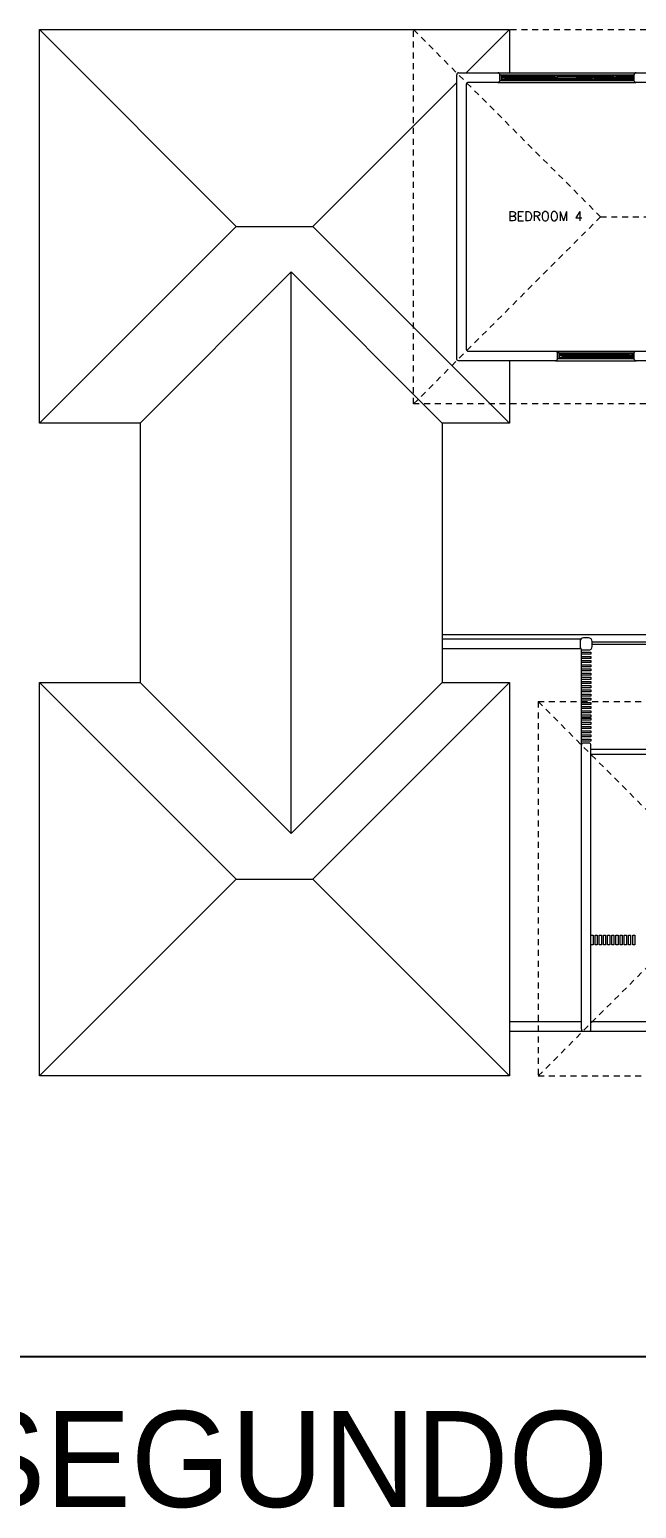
# Model space of a CAD drawing. Header units: metres. Extents: x -232 to 581, y 30 to 789.
# Drawn here: x 209.16 to 221.81, y 716.91 to 747.72 of the extents above; entities that cross this region are included whole.
import ezdxf

# ---------------------------------------------------------------- set-up
doc = ezdxf.new("R2010")
doc.units = ezdxf.units.M
doc.linetypes.add('CONTINU', pattern=[0])
doc.linetypes.add('HIDDEN2', pattern=[0.1875, 0.125, -0.0625])
doc.layers.add('_electricos-Leyenda', color=7, linetype='Continuous')
for name, color, linetype, lineweight in [('A-DOOR', 35, 'Continuous', 5), ('A-WALL', 250, 'Continuous', 20), ('baños', 140, 'Continuous', 0), ('cristales', 131, 'Continuous', 0), ('muros bajitos', 252, 'Continuous', 5), ('textos', 7, 'Continuous', 0)]:
    doc.layers.add(name, color=color, linetype=linetype, lineweight=lineweight)
doc.layers.add('PISO', color=7, linetype='Continuous', lineweight=5, true_color=0xe6e6e6)
doc.layers.add('Techos 1', color=7, linetype='HIDDEN2', lineweight=9, true_color=0x42391a)
doc.styles.get("Standard").update_dxf_attribs({"font": 'arial.ttf'})

# ---------------------------------------------------------------- blocks, each defined once
blk = doc.blocks.new('21.11.2025 LN09 2DO NIVEL')
at = {"layer": 'A-DOOR', "color": 18, "true_color": 0x000000}
for p, q in [((257.589, 160.201), (260.469, 160.201)), ((257.589, 160.001), (260.468, 160.001)), ((257.629, 160.161), (257.663, 160.161)), ((257.629, 160.041), (257.629, 160.161)), ((257.629, 160.041), (257.663, 160.041)), ((257.663, 160.161), (257.663, 160.041)), ((257.663, 160.161), (260.395, 160.161)), ((257.663, 160.155), (260.395, 160.155)), ((257.995, 160.138), (257.663, 160.138)), ((257.995, 160.132), (257.663, 160.132)), ((257.663, 160.067), (260.395, 160.067)), ((257.663, 160.061), (260.395, 160.061)), ((257.663, 160.041), (260.395, 160.041)), ((257.67, 160.102), (257.669, 160.101)), ((257.669, 160.101), (257.669, 160.074)), ((257.669, 160.074), (257.67, 160.072)), ((257.735, 160.102), (257.67, 160.102)), ((257.67, 160.072), (257.751, 160.072)), ((257.737, 160.101), (257.735, 160.102)), ((257.737, 160.083), (257.737, 160.101)), ((257.737, 160.086), (257.742, 160.086)), ((257.737, 160.086), (257.742, 160.086)), ((257.754, 160.083), (257.737, 160.083)), ((257.742, 160.084), (257.748, 160.088)), ((257.742, 160.088), (257.748, 160.084)), ((258.432, 160.103), (257.75, 160.103)), ((257.751, 160.072), (257.753, 160.074)), ((257.751, 160.072), (258.431, 160.072)), ((257.753, 160.074), (257.755, 160.082)), ((257.755, 160.083), (257.754, 160.083)), ((257.755, 160.082), (257.755, 160.083)), ((257.995, 160.149), (257.996, 160.15)), ((257.995, 160.122), (257.995, 160.149)), ((257.996, 160.12), (257.995, 160.122)), ((257.996, 160.15), (258.077, 160.15)), ((258.061, 160.12), (257.996, 160.12)), ((258.063, 160.122), (258.061, 160.12)), ((258.08, 160.139), (258.063, 160.139)), ((258.063, 160.139), (258.063, 160.122)), ((258.063, 160.136), (258.068, 160.136)), ((258.063, 160.136), (258.068, 160.136)), ((258.068, 160.138), (258.074, 160.134)), ((258.068, 160.134), (258.074, 160.138)), ((258.076, 160.119), (258.758, 160.119)), ((258.077, 160.15), (258.079, 160.149)), ((258.757, 160.15), (258.077, 160.15)), ((258.079, 160.149), (258.081, 160.141)), ((258.081, 160.14), (258.08, 160.139)), ((258.081, 160.141), (258.081, 160.14)), ((258.427, 160.082), (258.427, 160.083)), ((258.427, 160.083), (258.427, 160.083)), ((258.427, 160.083), (258.445, 160.083)), ((258.429, 160.074), (258.427, 160.082)), ((258.431, 160.072), (258.429, 160.074)), ((258.511, 160.072), (258.431, 160.072)), ((258.44, 160.084), (258.434, 160.088)), ((258.44, 160.088), (258.434, 160.084)), ((258.445, 160.086), (258.44, 160.086)), ((258.445, 160.086), (258.44, 160.086)), ((258.445, 160.101), (258.446, 160.102)), ((258.445, 160.083), (258.445, 160.101)), ((258.446, 160.102), (258.511, 160.102)), ((258.513, 160.101), (258.511, 160.102)), ((258.513, 160.074), (258.511, 160.072)), ((258.513, 160.101), (258.513, 160.074)), ((259.545, 160.09), (258.513, 160.09)), ((259.545, 160.084), (258.513, 160.084)), ((258.755, 160.149), (258.753, 160.141)), ((258.753, 160.141), (258.753, 160.14)), ((258.753, 160.14), (258.753, 160.139)), ((258.753, 160.139), (258.771, 160.139)), ((258.757, 160.15), (258.755, 160.149)), ((258.837, 160.15), (258.757, 160.15)), ((258.766, 160.138), (258.76, 160.134)), ((258.766, 160.134), (258.76, 160.138)), ((258.771, 160.136), (258.766, 160.136)), ((258.771, 160.136), (258.766, 160.136)), ((258.771, 160.139), (258.771, 160.122)), ((258.771, 160.122), (258.772, 160.12)), ((258.772, 160.12), (258.837, 160.12)), ((258.839, 160.149), (258.837, 160.15)), ((258.837, 160.12), (258.839, 160.122)), ((258.839, 160.122), (258.839, 160.149)), ((258.839, 160.138), (259.219, 160.138)), ((258.839, 160.132), (259.219, 160.132)), ((259.219, 160.149), (259.22, 160.15)), ((259.219, 160.122), (259.219, 160.149)), ((259.22, 160.12), (259.219, 160.122)), ((259.22, 160.15), (259.301, 160.15)), ((259.285, 160.12), (259.22, 160.12)), ((259.287, 160.122), (259.285, 160.12)), ((259.304, 160.139), (259.287, 160.139)), ((259.287, 160.139), (259.287, 160.122)), ((259.287, 160.136), (259.292, 160.136)), ((259.287, 160.136), (259.292, 160.136)), ((259.292, 160.138), (259.298, 160.134)), ((259.292, 160.134), (259.298, 160.138)), ((259.982, 160.119), (259.3, 160.119)), ((259.301, 160.15), (259.303, 160.149)), ((259.301, 160.15), (259.981, 160.15)), ((259.303, 160.149), (259.305, 160.141)), ((259.305, 160.14), (259.304, 160.139)), ((259.305, 160.141), (259.305, 160.14)), ((259.545, 160.101), (259.546, 160.102)), ((259.545, 160.101), (259.545, 160.074)), ((259.545, 160.074), (259.546, 160.072)), ((259.611, 160.102), (259.546, 160.102)), ((259.546, 160.072), (259.627, 160.072)), ((259.613, 160.101), (259.611, 160.102)), ((259.613, 160.083), (259.613, 160.101)), ((259.613, 160.086), (259.618, 160.086)), ((259.613, 160.086), (259.618, 160.086)), ((259.63, 160.083), (259.613, 160.083)), ((259.618, 160.084), (259.624, 160.088)), ((259.618, 160.088), (259.624, 160.084)), ((259.626, 160.103), (260.308, 160.103)), ((259.627, 160.072), (259.629, 160.074)), ((260.307, 160.072), (259.627, 160.072)), ((259.629, 160.074), (259.631, 160.082)), ((259.631, 160.083), (259.63, 160.083)), ((259.631, 160.082), (259.631, 160.083)), ((259.979, 160.149), (259.977, 160.141)), ((259.977, 160.141), (259.977, 160.14)), ((259.977, 160.14), (259.977, 160.139)), ((259.977, 160.139), (259.995, 160.139)), ((259.981, 160.15), (259.979, 160.149)), ((260.061, 160.15), (259.981, 160.15)), ((259.99, 160.138), (259.984, 160.134)), ((259.99, 160.134), (259.984, 160.138)), ((259.995, 160.136), (259.99, 160.136)), ((259.995, 160.136), (259.99, 160.136)), ((259.995, 160.139), (259.995, 160.122)), ((259.995, 160.122), (259.996, 160.12)), ((259.996, 160.12), (260.061, 160.12)), ((260.063, 160.149), (260.061, 160.15)), ((260.061, 160.12), (260.063, 160.122)), ((260.063, 160.122), (260.063, 160.149)), ((260.063, 160.138), (260.395, 160.138)), ((260.063, 160.132), (260.395, 160.132)), ((260.303, 160.082), (260.303, 160.083)), ((260.303, 160.083), (260.303, 160.083)), ((260.303, 160.083), (260.321, 160.083)), ((260.305, 160.074), (260.303, 160.082)), ((260.307, 160.072), (260.305, 160.074)), ((260.387, 160.072), (260.307, 160.072)), ((260.316, 160.084), (260.31, 160.088)), ((260.316, 160.088), (260.31, 160.084)), ((260.321, 160.086), (260.316, 160.086)), ((260.321, 160.086), (260.316, 160.086)), ((260.321, 160.101), (260.322, 160.102)), ((260.321, 160.083), (260.321, 160.101)), ((260.322, 160.102), (260.387, 160.102)), ((260.387, 160.102), (260.389, 160.101)), ((260.389, 160.074), (260.387, 160.072)), ((260.389, 160.101), (260.389, 160.074)), ((260.395, 160.161), (260.429, 160.161)), ((260.395, 160.161), (260.395, 160.041)), ((260.395, 160.041), (260.429, 160.041)), ((260.429, 160.041), (260.429, 160.161)), ((258.789, 154.401), (260.469, 154.401)), ((258.829, 154.241), (258.829, 154.366)), ((258.863, 154.366), (258.829, 154.366)), ((258.863, 154.366), (258.863, 154.246)), ((258.863, 154.366), (260.395, 154.366)), ((260.395, 154.366), (260.395, 154.246)), ((260.395, 154.366), (260.429, 154.366)), ((260.429, 154.241), (260.429, 154.366)), ((258.789, 154.201), (260.469, 154.201)), ((258.829, 154.246), (260.429, 154.246)), ((258.863, 154.354), (260.395, 154.354)), ((259.595, 154.337), (258.863, 154.337)), ((259.595, 154.331), (258.863, 154.331)), ((258.863, 154.266), (260.395, 154.266)), ((258.863, 154.26), (260.395, 154.26)), ((258.87, 154.301), (258.869, 154.299)), ((258.869, 154.299), (258.869, 154.272)), ((258.869, 154.272), (258.87, 154.271)), ((258.935, 154.301), (258.87, 154.301)), ((258.87, 154.271), (258.951, 154.271)), ((258.937, 154.299), (258.935, 154.301)), ((258.937, 154.282), (258.937, 154.299)), ((258.937, 154.285), (258.942, 154.285)), ((258.937, 154.285), (258.942, 154.285)), ((258.954, 154.282), (258.937, 154.282)), ((258.942, 154.283), (258.948, 154.287)), ((258.942, 154.287), (258.948, 154.283)), ((259.582, 154.302), (258.95, 154.302)), ((258.951, 154.271), (258.953, 154.272)), ((258.951, 154.271), (259.581, 154.271)), ((258.953, 154.272), (258.955, 154.28)), ((258.955, 154.281), (258.954, 154.282)), ((258.955, 154.28), (258.955, 154.281)), ((259.577, 154.281), (259.577, 154.282)), ((259.577, 154.282), (259.595, 154.282)), ((259.577, 154.28), (259.577, 154.281)), ((259.579, 154.272), (259.577, 154.28)), ((259.581, 154.271), (259.579, 154.272)), ((259.661, 154.271), (259.581, 154.271)), ((259.59, 154.283), (259.584, 154.287)), ((259.59, 154.287), (259.584, 154.283)), ((259.595, 154.285), (259.59, 154.285)), ((259.595, 154.285), (259.59, 154.285)), ((259.595, 154.347), (259.596, 154.349)), ((259.595, 154.32), (259.595, 154.347)), ((259.596, 154.319), (259.595, 154.32)), ((259.595, 154.299), (259.596, 154.301)), ((259.595, 154.282), (259.595, 154.299)), ((259.596, 154.349), (259.677, 154.349)), ((259.661, 154.319), (259.596, 154.319)), ((259.596, 154.301), (259.661, 154.301)), ((259.663, 154.32), (259.661, 154.319)), ((259.663, 154.299), (259.661, 154.301)), ((259.663, 154.272), (259.661, 154.271)), ((259.68, 154.338), (259.663, 154.338)), ((259.663, 154.338), (259.663, 154.32)), ((259.663, 154.335), (259.668, 154.335)), ((259.663, 154.335), (259.668, 154.335)), ((259.663, 154.299), (259.663, 154.272)), ((260.395, 154.289), (259.663, 154.289)), ((260.395, 154.283), (259.663, 154.283)), ((259.668, 154.337), (259.674, 154.333)), ((259.668, 154.333), (259.674, 154.337)), ((259.676, 154.318), (260.308, 154.318)), ((259.677, 154.349), (259.679, 154.347)), ((260.307, 154.349), (259.677, 154.349)), ((259.679, 154.347), (259.681, 154.339)), ((259.681, 154.338), (259.68, 154.338)), ((259.681, 154.339), (259.681, 154.338)), ((260.305, 154.347), (260.303, 154.339)), ((260.303, 154.339), (260.303, 154.338)), ((260.303, 154.338), (260.303, 154.338)), ((260.303, 154.338), (260.321, 154.338)), ((260.307, 154.349), (260.305, 154.347)), ((260.387, 154.349), (260.307, 154.349)), ((260.316, 154.337), (260.31, 154.333)), ((260.316, 154.333), (260.31, 154.337)), ((260.321, 154.335), (260.316, 154.335)), ((260.321, 154.335), (260.316, 154.335)), ((260.321, 154.338), (260.321, 154.32)), ((260.321, 154.32), (260.322, 154.319)), ((260.322, 154.319), (260.387, 154.319)), ((260.389, 154.347), (260.387, 154.349)), ((260.387, 154.319), (260.389, 154.32)), ((260.389, 154.32), (260.389, 154.347)), ((259.529, 142.235), (259.571, 142.235)), ((259.529, 142.035), (259.529, 142.235)), ((259.571, 142.035), (259.529, 142.035)), ((259.572, 142.235), (259.572, 142.035))]:
    blk.add_line(p, q, dxfattribs=at)
for points in [[(257.739, 160.102, -0.341999), (257.737, 160.1), (257.737, 160.1), (257.737, 160.09), (257.738, 160.089), (257.755, 160.089), (257.755, 160.09), (257.751, 160.102, 0.339454), (257.75, 160.103), (257.741, 160.103, 0.341999)], [(258.065, 160.121, 0.341999), (258.063, 160.122), (258.063, 160.123), (258.063, 160.132), (258.064, 160.133), (258.081, 160.133), (258.081, 160.133), (258.077, 160.121, -0.339454), (258.076, 160.119), (258.067, 160.119, -0.341999)], [(258.443, 160.102, 0.341999), (258.445, 160.1), (258.445, 160.1), (258.445, 160.09), (258.444, 160.089), (258.427, 160.089), (258.427, 160.09), (258.43, 160.102, -0.339454), (258.432, 160.103), (258.441, 160.103, -0.341999)], [(258.769, 160.121, -0.341999), (258.771, 160.122), (258.771, 160.123), (258.771, 160.132), (258.77, 160.133), (258.753, 160.133), (258.753, 160.133), (258.756, 160.121, 0.339454), (258.758, 160.119), (258.767, 160.119, 0.341999)], [(259.289, 160.121, 0.341999), (259.287, 160.122), (259.287, 160.123), (259.287, 160.132), (259.288, 160.133), (259.305, 160.133), (259.305, 160.133), (259.301, 160.121, -0.339454), (259.3, 160.119), (259.291, 160.119, -0.341999)], [(259.615, 160.102, -0.341999), (259.613, 160.1), (259.613, 160.1), (259.613, 160.09), (259.614, 160.089), (259.631, 160.089), (259.631, 160.09), (259.627, 160.102, 0.339454), (259.626, 160.103), (259.617, 160.103, 0.341999)], [(259.993, 160.121, -0.341999), (259.995, 160.122), (259.995, 160.123), (259.995, 160.132), (259.994, 160.133), (259.977, 160.133), (259.977, 160.133), (259.98, 160.121, 0.339454), (259.982, 160.119), (259.991, 160.119, 0.341999)], [(260.319, 160.102, 0.341999), (260.321, 160.1), (260.321, 160.1), (260.321, 160.09), (260.32, 160.089), (260.303, 160.089), (260.303, 160.09), (260.306, 160.102, -0.339454), (260.308, 160.103), (260.317, 160.103, -0.341999)], [(258.939, 154.3, -0.341999), (258.937, 154.299), (258.937, 154.299), (258.937, 154.289), (258.938, 154.288), (258.955, 154.288), (258.955, 154.288), (258.951, 154.301, 0.339454), (258.95, 154.302), (258.941, 154.302, 0.341999)], [(259.593, 154.3, 0.341999), (259.595, 154.299), (259.595, 154.299), (259.595, 154.289), (259.594, 154.288), (259.577, 154.288), (259.577, 154.288), (259.58, 154.301, -0.339454), (259.582, 154.302), (259.591, 154.302, -0.341999)], [(259.665, 154.319, 0.341999), (259.663, 154.321), (259.663, 154.321), (259.663, 154.331), (259.664, 154.332), (259.681, 154.332), (259.681, 154.331), (259.677, 154.319, -0.339454), (259.676, 154.318), (259.667, 154.318, -0.341999)], [(260.319, 154.319, -0.341999), (260.321, 154.321), (260.321, 154.321), (260.321, 154.331), (260.32, 154.332), (260.303, 154.332), (260.303, 154.331), (260.306, 154.319, 0.339454), (260.308, 154.318), (260.317, 154.318, 0.341999)]]:
    blk.add_lwpolyline(points, format="xyb", close=True, dxfattribs=at)
for points in [[(257.737, 160.086), (257.742, 160.086), (257.742, 160.086), (257.737, 160.086)], [(257.754, 160.088), (257.742, 160.088), (257.742, 160.089), (257.754, 160.089)], [(257.742, 160.084), (257.748, 160.084), (257.748, 160.088), (257.742, 160.088)], [(257.742, 160.088), (258.44, 160.088), (258.44, 160.084), (257.742, 160.084)], [(257.742, 160.084), (258.44, 160.084), (258.44, 160.088), (257.742, 160.088)], [(257.754, 160.083), (257.742, 160.083), (257.742, 160.084), (257.754, 160.084)], [(257.748, 160.084), (257.753, 160.084), (257.753, 160.088), (257.748, 160.088)], [(258.063, 160.136), (258.068, 160.136), (258.068, 160.136), (258.063, 160.136)], [(258.08, 160.139), (258.068, 160.139), (258.068, 160.138), (258.08, 160.138)], [(258.766, 160.134), (258.068, 160.134), (258.068, 160.138), (258.766, 160.138)], [(258.766, 160.138), (258.068, 160.138), (258.068, 160.134), (258.766, 160.134)], [(258.068, 160.138), (258.074, 160.138), (258.074, 160.134), (258.068, 160.134)], [(258.08, 160.134), (258.068, 160.134), (258.068, 160.133), (258.08, 160.133)], [(258.074, 160.138), (258.079, 160.138), (258.079, 160.134), (258.074, 160.134)], [(258.427, 160.088), (258.439, 160.088), (258.439, 160.089), (258.427, 160.089)], [(258.427, 160.083), (258.439, 160.083), (258.439, 160.084), (258.427, 160.084)], [(258.434, 160.084), (258.429, 160.084), (258.429, 160.088), (258.434, 160.088)], [(258.44, 160.084), (258.434, 160.084), (258.434, 160.088), (258.44, 160.088)], [(258.445, 160.086), (258.44, 160.086), (258.44, 160.086), (258.445, 160.086)], [(258.753, 160.139), (258.765, 160.139), (258.765, 160.138), (258.753, 160.138)], [(258.753, 160.134), (258.765, 160.134), (258.765, 160.133), (258.753, 160.133)], [(258.76, 160.138), (258.755, 160.138), (258.755, 160.134), (258.76, 160.134)], [(258.766, 160.138), (258.76, 160.138), (258.76, 160.134), (258.766, 160.134)], [(258.771, 160.136), (258.766, 160.136), (258.766, 160.136), (258.771, 160.136)], [(259.287, 160.136), (259.292, 160.136), (259.292, 160.136), (259.287, 160.136)], [(259.304, 160.139), (259.292, 160.139), (259.292, 160.138), (259.304, 160.138)], [(259.292, 160.138), (259.298, 160.138), (259.298, 160.134), (259.292, 160.134)], [(259.292, 160.134), (259.99, 160.134), (259.99, 160.138), (259.292, 160.138)], [(259.292, 160.138), (259.99, 160.138), (259.99, 160.134), (259.292, 160.134)], [(259.304, 160.134), (259.292, 160.134), (259.292, 160.133), (259.304, 160.133)], [(259.298, 160.138), (259.303, 160.138), (259.303, 160.134), (259.298, 160.134)], [(259.613, 160.086), (259.618, 160.086), (259.618, 160.086), (259.613, 160.086)], [(259.63, 160.088), (259.618, 160.088), (259.618, 160.089), (259.63, 160.089)], [(260.316, 160.088), (259.618, 160.088), (259.618, 160.084), (260.316, 160.084)], [(260.316, 160.084), (259.618, 160.084), (259.618, 160.088), (260.316, 160.088)], [(259.618, 160.084), (259.624, 160.084), (259.624, 160.088), (259.618, 160.088)], [(259.63, 160.083), (259.618, 160.083), (259.618, 160.084), (259.63, 160.084)], [(259.624, 160.084), (259.629, 160.084), (259.629, 160.088), (259.624, 160.088)], [(259.977, 160.139), (259.989, 160.139), (259.989, 160.138), (259.977, 160.138)], [(259.977, 160.134), (259.989, 160.134), (259.989, 160.133), (259.977, 160.133)], [(259.984, 160.138), (259.979, 160.138), (259.979, 160.134), (259.984, 160.134)], [(259.99, 160.138), (259.984, 160.138), (259.984, 160.134), (259.99, 160.134)], [(259.995, 160.136), (259.99, 160.136), (259.99, 160.136), (259.995, 160.136)], [(260.303, 160.088), (260.315, 160.088), (260.315, 160.089), (260.303, 160.089)], [(260.303, 160.083), (260.315, 160.083), (260.315, 160.084), (260.303, 160.084)], [(260.31, 160.084), (260.305, 160.084), (260.305, 160.088), (260.31, 160.088)], [(260.316, 160.084), (260.31, 160.084), (260.31, 160.088), (260.316, 160.088)], [(260.321, 160.086), (260.316, 160.086), (260.316, 160.086), (260.321, 160.086)], [(258.937, 154.285), (258.942, 154.285), (258.942, 154.285), (258.937, 154.285)], [(258.954, 154.287), (258.942, 154.287), (258.942, 154.288), (258.954, 154.288)], [(258.942, 154.283), (258.948, 154.283), (258.948, 154.287), (258.942, 154.287)], [(258.942, 154.287), (259.59, 154.287), (259.59, 154.283), (258.942, 154.283)], [(258.942, 154.283), (259.59, 154.283), (259.59, 154.287), (258.942, 154.287)], [(258.954, 154.282), (258.942, 154.282), (258.942, 154.283), (258.954, 154.283)], [(258.948, 154.283), (258.953, 154.283), (258.953, 154.287), (258.948, 154.287)], [(259.577, 154.287), (259.589, 154.287), (259.589, 154.288), (259.577, 154.288)], [(259.577, 154.282), (259.589, 154.282), (259.589, 154.283), (259.577, 154.283)], [(259.584, 154.283), (259.579, 154.283), (259.579, 154.287), (259.584, 154.287)], [(259.59, 154.283), (259.584, 154.283), (259.584, 154.287), (259.59, 154.287)], [(259.595, 154.285), (259.59, 154.285), (259.59, 154.285), (259.595, 154.285)], [(259.663, 154.335), (259.668, 154.335), (259.668, 154.335), (259.663, 154.335)], [(259.68, 154.338), (259.668, 154.338), (259.668, 154.337), (259.68, 154.337)], [(260.316, 154.333), (259.668, 154.333), (259.668, 154.337), (260.316, 154.337)], [(260.316, 154.337), (259.668, 154.337), (259.668, 154.333), (260.316, 154.333)], [(259.668, 154.337), (259.674, 154.337), (259.674, 154.333), (259.668, 154.333)], [(259.68, 154.333), (259.668, 154.333), (259.668, 154.332), (259.68, 154.332)], [(259.674, 154.337), (259.679, 154.337), (259.679, 154.333), (259.674, 154.333)], [(260.303, 154.338), (260.315, 154.338), (260.315, 154.337), (260.303, 154.337)], [(260.303, 154.333), (260.315, 154.333), (260.315, 154.332), (260.303, 154.332)], [(260.31, 154.337), (260.305, 154.337), (260.305, 154.333), (260.31, 154.333)], [(260.316, 154.337), (260.31, 154.337), (260.31, 154.333), (260.316, 154.333)], [(260.321, 154.335), (260.316, 154.335), (260.316, 154.335), (260.321, 154.335)], [(259.529, 148.13), (259.529, 148.087), (259.329, 148.087), (259.329, 148.13)], [(259.529, 148.042), (259.529, 147.999), (259.329, 147.999), (259.329, 148.042)], [(259.529, 147.956), (259.529, 147.913), (259.329, 147.913), (259.329, 147.956)], [(259.529, 147.868), (259.529, 147.825), (259.329, 147.825), (259.329, 147.868)], [(259.529, 147.782), (259.529, 147.739), (259.329, 147.739), (259.329, 147.782)], [(259.529, 147.694), (259.529, 147.651), (259.329, 147.651), (259.329, 147.694)], [(259.529, 147.608), (259.529, 147.564), (259.329, 147.564), (259.329, 147.608)], [(259.529, 147.52), (259.529, 147.477), (259.329, 147.477), (259.329, 147.52)], [(259.529, 147.433), (259.529, 147.389), (259.329, 147.389), (259.329, 147.433)], [(259.529, 147.345), (259.529, 147.302), (259.329, 147.302), (259.329, 147.345)], [(259.529, 147.259), (259.529, 147.215), (259.329, 147.215), (259.329, 147.259)], [(259.529, 147.171), (259.529, 147.128), (259.329, 147.128), (259.329, 147.171)], [(259.529, 147.085), (259.529, 147.041), (259.329, 147.041), (259.329, 147.085)], [(259.529, 146.997), (259.529, 146.954), (259.329, 146.954), (259.329, 146.997)], [(259.529, 146.91), (259.529, 146.867), (259.329, 146.867), (259.329, 146.91)], [(259.529, 146.823), (259.529, 146.78), (259.329, 146.78), (259.329, 146.823)], [(259.529, 146.757), (259.529, 146.714), (259.329, 146.714), (259.329, 146.757)], [(259.529, 146.67), (259.529, 146.626), (259.329, 146.626), (259.329, 146.67)], [(259.529, 146.583), (259.529, 146.54), (259.329, 146.54), (259.329, 146.583)], [(259.529, 146.495), (259.529, 146.452), (259.329, 146.452), (259.329, 146.495)], [(259.529, 146.409), (259.529, 146.366), (259.329, 146.366), (259.329, 146.409)], [(259.529, 146.321), (259.529, 146.278), (259.329, 146.278), (259.329, 146.321)], [(259.529, 142.235), (259.572, 142.235), (259.572, 142.035), (259.529, 142.035)], [(259.615, 142.235), (259.658, 142.235), (259.658, 142.035), (259.615, 142.035)], [(259.703, 142.235), (259.746, 142.235), (259.746, 142.035), (259.703, 142.035)], [(259.789, 142.235), (259.832, 142.235), (259.832, 142.035), (259.789, 142.035)], [(259.877, 142.235), (259.92, 142.235), (259.92, 142.035), (259.877, 142.035)], [(259.963, 142.235), (260.006, 142.235), (260.006, 142.035), (259.963, 142.035)], [(260.051, 142.235), (260.094, 142.235), (260.094, 142.035), (260.051, 142.035)], [(260.137, 142.235), (260.18, 142.235), (260.18, 142.035), (260.137, 142.035)], [(260.225, 142.235), (260.268, 142.235), (260.268, 142.035), (260.225, 142.035)], [(260.312, 142.235), (260.356, 142.235), (260.356, 142.035), (260.312, 142.035)], [(260.4, 142.235), (260.443, 142.235), (260.443, 142.035), (260.4, 142.035)]]:
    blk.add_lwpolyline(points, close=True, dxfattribs=at)
at = {"layer": 'A-WALL', "color": 18, "true_color": 0x000000}
for p, q in [((256.769, 160.201), (257.589, 160.201)), ((260.469, 160.201), (261.539, 160.201)), ((259.329, 140.274), (259.329, 146.195)), ((259.489, 146.235), (259.369, 146.235)), ((259.529, 140.274), (259.529, 146.195)), ((259.369, 140.234), (259.489, 140.234))]:
    blk.add_line(p, q, dxfattribs=at)
for points in [[(257.629, 160.161), (257.629, 160.041, -0.414214), (257.589, 160.001), (256.969, 160.001, 0.414214), (256.929, 159.961), (256.929, 154.441, 0.414216), (256.969, 154.401), (258.789, 154.401, -0.414216), (258.829, 154.361), (258.829, 154.241, -0.414213), (258.789, 154.201), (256.769, 154.201, -0.414214), (256.729, 154.241), (256.729, 160.161)], [(261.279, 159.961), (261.279, 159.891, -0.414214), (261.239, 159.851), (261.169, 159.851, -0.414214), (261.129, 159.891), (261.129, 159.961, 0.414214), (261.089, 160.001), (260.469, 160.001, -0.414214), (260.429, 160.041), (260.429, 160.161)], [(263.609, 154.201), (260.469, 154.201, -0.414212), (260.429, 154.241), (260.429, 154.361, -0.414226), (260.469, 154.401), (261.089, 154.401, 0.414226), (261.129, 154.441), (261.129, 154.511, -0.414214), (261.169, 154.551), (261.239, 154.551)]]:
    blk.add_lwpolyline(points, format="xyb", dxfattribs=at)
blk.add_lwpolyline([(259.371, 148.176), (259.481, 148.176, 0.414214), (259.551, 148.246), (259.551, 148.356, 0.414214), (259.481, 148.426), (259.371, 148.426, 0.414214), (259.301, 148.356), (259.301, 148.246, 0.414214)], format="xyb", close=True, dxfattribs=at)
for centre, start, end in [((256.769, 160.161), 90, 180), ((257.589, 160.161), 0, 90), ((260.469, 160.161), 90.0001, 180), ((259.369, 146.195), 90, 180), ((259.489, 146.195), 0, 90), ((259.369, 140.274), 180, 270), ((259.489, 140.274), 270, 0)]:
    blk.add_arc(centre, 0.04, start, end, dxfattribs=at)
at = {"layer": 'cristales', "color": 18, "true_color": 0x000000, "const_width": 0.004}
for points in [[(257.753, 160.086), (258.429, 160.086)], [(258.755, 160.136), (258.079, 160.136)], [(259.303, 160.136), (259.979, 160.136)], [(260.305, 160.086), (259.629, 160.086)], [(258.953, 154.285), (259.579, 154.285)], [(260.305, 154.335), (259.679, 154.335)]]:
    blk.add_lwpolyline(points, dxfattribs=at)
at = {"layer": 'muros bajitos', "color": 18, "true_color": 0x000000}
for p, q in [((264.904, 148.342), (259.551, 148.342)), ((264.904, 148.342), (259.551, 148.342)), ((264.904, 148.292), (259.551, 148.292)), ((264.904, 148.292), (259.551, 148.292)), ((262.379, 146.102), (259.529, 146.102)), ((262.329, 146.002), (259.529, 146.002))]:
    blk.add_line(p, q, dxfattribs=at)
at = {"layer": 'PISO', "color": 18, "true_color": 0x000000}
for p, q in [((267.99, 148.491), (256.429, 148.493)), ((259.317, 148.401), (256.429, 148.401)), ((259.317, 148.201), (256.429, 148.201)), ((259.329, 146.201), (259.329, 148.191)), ((257.829, 140.434), (259.329, 140.434)), ((257.829, 140.234), (259.369, 140.234)), ((259.489, 140.234), (264.929, 140.234)), ((259.529, 140.434), (264.929, 140.434))]:
    blk.add_line(p, q, dxfattribs=at)
at = {"layer": 'Techos 1', "color": 18, "linetype": 'ByBlock', "true_color": 0x000000}
for p, q in [((248.029, 152.901), (248.029, 161.101)), ((248.029, 161.101), (257.829, 161.101)), ((248.029, 161.101), (252.129, 157.001)), ((257.829, 161.101), (256.929, 160.201)), ((257.829, 161.101), (257.829, 160.201)), ((256.729, 160.001), (253.729, 157.001)), ((248.029, 152.901), (252.129, 157.001)), ((252.129, 157.001), (253.729, 157.001)), ((257.829, 152.901), (253.729, 157.001)), ((250.129, 152.901), (253.279, 156.051)), ((253.279, 144.351), (253.279, 156.051)), ((256.429, 152.901), (253.279, 156.051)), ((257.829, 154.201), (257.829, 152.901)), ((250.129, 152.901), (248.029, 152.901)), ((250.129, 152.901), (250.129, 147.501)), ((257.829, 152.901), (256.429, 152.901)), ((256.429, 152.901), (256.429, 147.501)), ((248.029, 139.301), (248.029, 147.501)), ((248.029, 147.501), (250.129, 147.501)), ((248.029, 147.501), (252.129, 143.401)), ((250.129, 147.501), (253.279, 144.351)), ((256.429, 147.501), (253.279, 144.351)), ((257.829, 147.501), (253.729, 143.401)), ((256.429, 147.501), (257.829, 147.501)), ((257.829, 147.501), (257.829, 139.301)), ((252.129, 143.401), (248.029, 139.301)), ((252.129, 143.401), (253.729, 143.401)), ((253.729, 143.401), (257.829, 139.301)), ((257.829, 139.301), (248.029, 139.301))]:
    blk.add_line(p, q, dxfattribs=at)
at = {"layer": 'Techos 1', "color": 18, "true_color": 0x000000}
for p, q in [((255.829, 161.101), (283.879, 161.101)), ((255.829, 161.101), (259.729, 157.201)), ((255.829, 153.301), (255.829, 161.101)), ((255.829, 153.301), (259.729, 157.201)), ((259.729, 157.201), (274.479, 157.201)), ((270.575, 153.301), (255.829, 153.301)), ((258.429, 147.101), (258.429, 139.301)), ((258.429, 147.101), (270.575, 147.101)), ((258.429, 147.101), (262.329, 143.201)), ((258.429, 139.301), (262.329, 143.201)), ((258.429, 139.301), (283.879, 139.301))]:
    blk.add_line(p, q, dxfattribs=at)
at = {"layer": 'Techos 1', "color": 18, "linetype": 'CONTINU', "true_color": 0x000000}
blk.add_line((257.829, 161.101), (256.929, 160.201), dxfattribs=at)
at = {"layer": 'baños', "color": 18, "linetype": 'Continuous', "true_color": 0x000000, "flags": 8}
for tag, p in [('TRADENAME', (265.514, 159.783, 0)), ('MODELNUMBER', (265.514, 159.783, 0)), ('MATERIAL', (265.514, 159.782, 0)), ('PRODUCT', (265.514, 159.782, 0)), ('TRADENAME', (266.689, 159.783, 0)), ('MODELNUMBER', (266.689, 159.783, 0)), ('MATERIAL', (266.689, 159.782, 0)), ('PRODUCT', (266.689, 159.782, 0))]:
    blk.add_attdef(tag, p, '', height=0.0000254, rotation=180.0001, dxfattribs=at)
at = {"layer": 'textos', "color": 18, "true_color": 0x000000, "insert": (257.668, 157.115), "char_height": 0.195, "width": 3.40488, "attachment_point": 7}
blk.add_mtext('{\\Fromans|c0; BEDROOM 4}', dxfattribs=at)

msp = doc.modelspace()

# ---------------------------------------------------------------- linework, layer by layer
at = {"layer": '_electricos-Leyenda'}
msp.add_line((23.375, 720.075), (581.349, 720.075), dxfattribs=at)

# ---------------------------------------------------------------- block references
at = {"color": 1}
msp.add_blockref('21.11.2025 LN09 2DO NIVEL', (-38.666, 586.621), dxfattribs=at)

# ---------------------------------------------------------------- texts
at = {"insert": (207.702, 718.942), "char_height": 2, "attachment_point": 1}
msp.add_mtext_dynamic_manual_height_columns('\\pxql;{\\fCentury Gothic|b0|i0|c0|p34;SEGUNDO NIVEL}', width=50.37692, gutter_width=1, heights=[0], dxfattribs=at)

doc.saveas('drawing.dxf')
